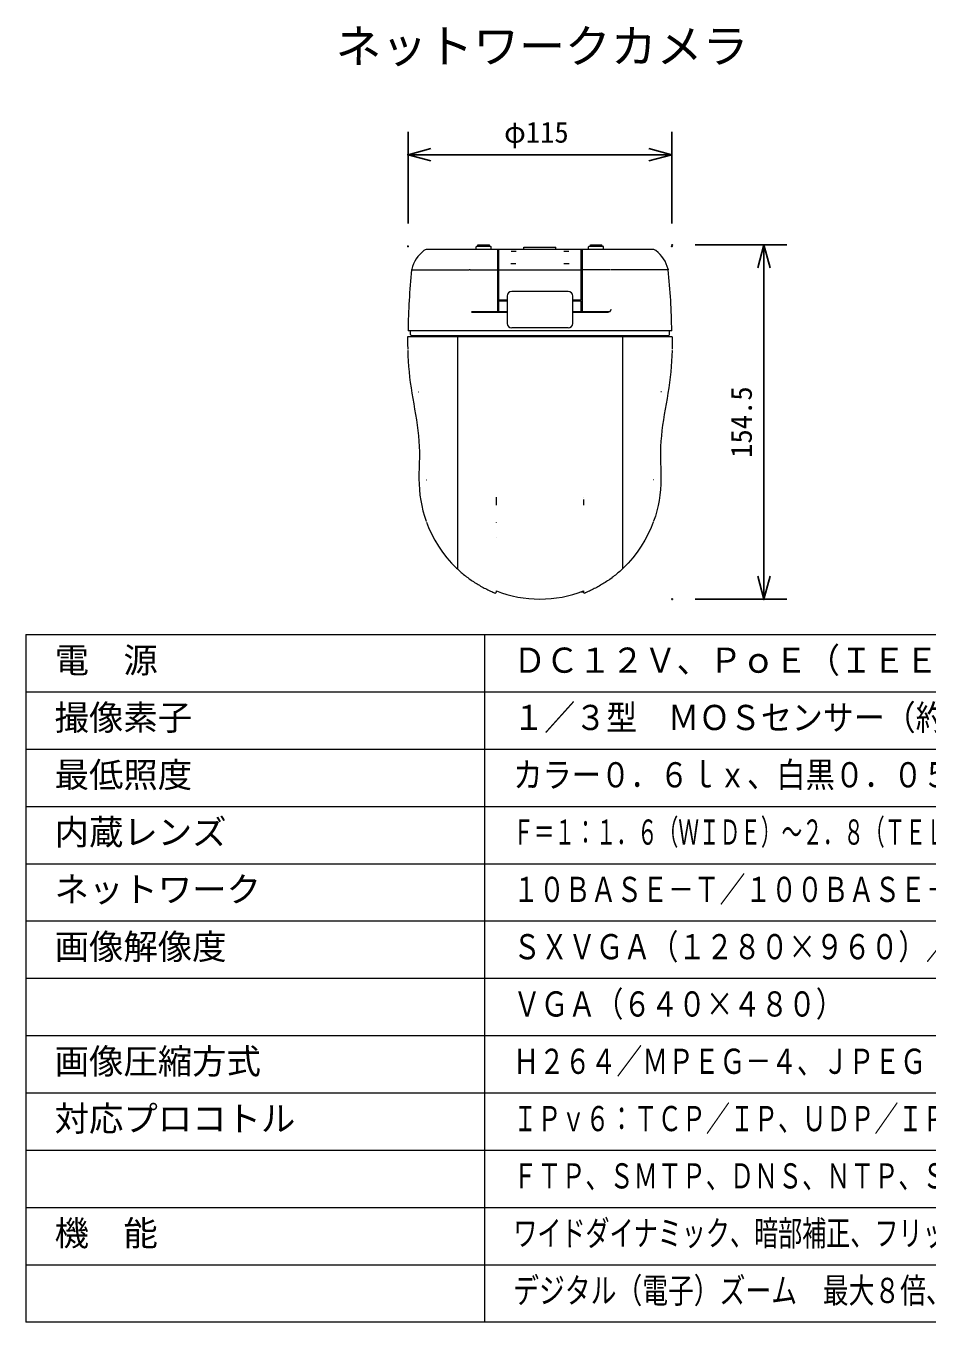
# Model space of a CAD drawing. Units: millimetres, scale not verified. Extents: x -62 to 63, y -56 to 57.
# Drawn here: x -62.5 to 16.1, y -56.4 to 56.7 of the extents above; entities that cross this region are included whole.
import ezdxf
from ezdxf.enums import TextEntityAlignment as Align

# ---------------------------------------------------------------- set-up
doc = ezdxf.new("R2010")
doc.units = ezdxf.units.MM
doc.header["$LTSCALE"] = 0.125
doc.header["$PDMODE"] = 32
doc.header["$PDSIZE"] = 0.0625
for name, color, linetype, lineweight in [('0-0_0', 7, 'Continuous', 25), ('0-1_WAKU', 1, 'Continuous', 18), ('0-5_GAIKEI', 7, 'Continuous', 18), ('0-6_SUNPO', 7, 'Continuous', 25)]:
    doc.layers.add(name, color=color, linetype=linetype, lineweight=lineweight)
doc.layers.add('0-2_MOJI1', color=7, linetype='Continuous')
doc.layers.add('0-4_Defpoints', color=7, linetype='Continuous')
doc.styles.add('ＭＳ ゴシック', font='')
doc.styles.get('ＭＳ ゴシック').set_extended_font_data('MS Gothic')

# ---------------------------------------------------------------- blocks, each defined once
blk = doc.blocks.new('_OPEN30')
at = {"layer": '0-0_0'}
blk.add_line((0, 0), (-1, 0), dxfattribs=at)
blk.add_lwpolyline([(-1, 0.26795), (0, 0), (-1, -0.26795)], dxfattribs=at)
blk = doc.blocks.new('D4')
at = {"layer": '0-4_Defpoints'}
for p in [(-13.1598, 29.355), (-13.1598, -1.545), (-5.1598, -1.545)]:
    blk.add_point(p, dxfattribs=at)
at = {"layer": '0-6_SUNPO'}
for p, q in [((-11.1598, 29.355), (-3.1598, 29.355)), ((-5.1598, 27.355), (-5.1598, 0.455)), ((-11.1598, -1.545), (-3.1598, -1.545))]:
    blk.add_line(p, q, dxfattribs=at)
at = {"layer": '0-6_SUNPO', "xscale": 2, "yscale": 2}
for p, rotation in [((-5.1598, 29.355), 90), ((-5.1598, -1.545), 270)]:
    blk.add_blockref('_OPEN30', p, dxfattribs=dict(at, rotation=rotation))
at = {"layer": '0-6_SUNPO', "style": 'ＭＳ ゴシック'}
blk.add_text('154.5', height=1.833, rotation=90, dxfattribs=at).set_placement((-5.6598, 10.78), align=Align.BOTTOM_LEFT)
blk = doc.blocks.new('D3')
at = {"layer": '0-4_Defpoints'}
for p in [(-36.1924, 37.2319), (-36.1924, 29.2319), (-13.1924, 29.2319)]:
    blk.add_point(p, dxfattribs=at)
at = {"layer": '0-6_SUNPO'}
for p, q in [((-36.1924, 31.2319), (-36.1924, 39.2319)), ((-13.1924, 31.2319), (-13.1924, 39.2319)), ((-15.1924, 37.2319), (-34.1924, 37.2319))]:
    blk.add_line(p, q, dxfattribs=at)
at = {"layer": '0-6_SUNPO', "xscale": 2, "yscale": 2, "rotation": 180}
blk.add_blockref('_OPEN30', (-36.1924, 37.2319), dxfattribs=at)
at = {"layer": '0-6_SUNPO', "xscale": 2, "yscale": 2}
blk.add_blockref('_OPEN30', (-13.1924, 37.2319), dxfattribs=at)
at = {"layer": '0-6_SUNPO', "style": 'ＭＳ ゴシック'}
blk.add_text('φ115', height=1.833, dxfattribs=at).set_placement((-27.8174, 37.7319), align=Align.BOTTOM_LEFT)

msp = doc.modelspace()

# ---------------------------------------------------------------- linework, layer by layer
at = {"layer": '0-1_WAKU', "color": 4}
for p, q in [((-62.4859, 3.6321), (62.5141, 3.6321)), ((-62.4859, 3.6321), (-62.4859, -56.3679)), ((-22.4859, 3.6321), (-22.4859, -56.3679)), ((62.5141, -56.3679), (-62.4859, -56.3679))]:
    msp.add_line(p, q, dxfattribs=at)
at = {"layer": '0-1_WAKU'}
for p, q in [((-62.4859, -1.3679), (62.5141, -1.3679)), ((-62.4859, -6.3679), (62.5141, -6.3679)), ((-62.4859, -11.3679), (62.5141, -11.3679)), ((-62.4859, -16.3679), (62.5141, -16.3679)), ((-62.4859, -21.3679), (62.5141, -21.3679)), ((-62.4859, -26.3679), (62.5141, -26.3679)), ((-62.4859, -31.3679), (62.5141, -31.3679)), ((-62.4859, -36.3679), (62.5141, -36.3679)), ((-62.4859, -41.3679), (62.5141, -41.3679)), ((-62.4859, -46.3679), (62.5141, -46.3679)), ((-62.4859, -51.3679), (62.5141, -51.3679))]:
    msp.add_line(p, q, dxfattribs=at)
at = {"layer": '0-5_GAIKEI'}
for p, q in [((-23.2121, 37.2234), (-23.2121, 37.4634)), ((-23.1521, 37.5234), (-21.9721, 37.5234)), ((-23.0621, 37.6234), (-22.0621, 37.6234)), ((-23.0621, 37.5234), (-23.0621, 37.6234)), ((-22.0621, 37.5234), (-22.0621, 37.6234)), ((-21.9121, 37.2234), (-21.9121, 37.4634)), ((-19.0621, 37.2234), (-19.0621, 37.4234)), ((-19.062, 37.4234), (-16.2622, 37.4234)), ((-16.2621, 37.2234), (-16.2621, 37.4234)), ((-13.4121, 37.2234), (-13.4121, 37.4634)), ((-13.3521, 37.5234), (-12.1721, 37.5234)), ((-13.2621, 37.6234), (-12.2621, 37.6234)), ((-13.2621, 37.5234), (-13.2621, 37.6234)), ((-12.2621, 37.5234), (-12.2621, 37.6234)), ((-12.1121, 37.2234), (-12.1121, 37.4634)), ((-21.2621, 37.2234), (-27.5305, 37.2234)), ((-7.7937, 37.2234), (-21.2582, 37.2234)), ((-28.8429, 35.5131), (-28.8533, 35.4548)), ((-6.4813, 35.5131), (-6.4709, 35.4548)), ((-6.1221, 29.6034), (-29.2021, 29.6034)), ((-29.2021, 29.6034), (-29.1959, 28.9812)), ((-6.1621, 30.1234), (-29.1621, 30.1234)), ((-28.9621, 29.8234), (-28.9621, 30.1234)), ((-28.8557, 29.7234), (-6.4639, 29.7234)), ((-28.5221, 29.7234), (-28.5221, 29.6034)), ((-17.6621, 29.7234), (-17.6621, 29.6034)), ((-6.8021, 29.7234), (-6.8021, 29.6034)), ((-6.3621, 29.8234), (-6.3621, 30.1234)), ((-6.3375, 30.1034), (-6.3621, 30.1034)), ((-29.1959, 28.9812), (-29.187, 28.5194)), ((-29.1528, 28.4234), (-29.1835, 28.4234)), ((-6.1714, 28.4234), (-6.1407, 28.4234)), ((-28.2536, 24.8234), (-28.2191, 24.8234)), ((-7.78, 13.5234), (-7.7431, 13.5234)), ((-24.9222, 9.4157), (-24.8621, 9.3584)), ((-10.402, 9.4157), (-10.4619, 9.3586)), ((-11.5634, 8.4535), (-11.3657, 8.5974)), ((-21.4621, 7.4169), (-21.4621, 7.4424)), ((-21.4621, 7.3912), (-21.4621, 7.4424)), ((-21.4621, 7.3664), (-21.4621, 7.4424)), ((-13.8636, 7.3629), (-13.8621, 7.3629)), ((-13.8621, 7.4424), (-13.8621, 7.3664)), ((-13.8621, 7.4424), (-13.8621, 7.3912)), ((-12.9198, 7.634), (-13.0271, 7.5798))]:
    msp.add_line(p, q, dxfattribs=at)
at = {"layer": '0-5_GAIKEI', "color": 1}
for p, q in [((-21.3832, 37.2171), (-21.2621, 37.2171)), ((-21.3421, 31.8034), (-21.3421, 37.1395)), ((-21.2621, 37.2234), (-21.2621, 31.8034)), ((-19.7412, 37.0488), (-20.181, 37.0488)), ((-15.1431, 37.0488), (-15.583, 37.0488)), ((-14.0621, 32.8034), (-14.0621, 37.2226)), ((-13.9821, 37.2163), (-13.9821, 31.8034)), ((-28.8533, 35.4548), (-23.8285, 35.4548)), ((-23.8257, 35.4765), (-23.7483, 35.4765)), ((-23.7483, 35.4548), (-21.3421, 35.4548)), ((-21.2458, 35.4548), (-14.0621, 35.4548)), ((-20.2018, 36.0105), (-19.7583, 36.0105)), ((-15.5658, 36.0105), (-15.1224, 36.0105)), ((-14.0621, 35.5032), (-13.9821, 35.5032)), ((-14.0621, 35.4507), (-13.9821, 35.4507)), ((-11.5558, 35.4548), (-13.9821, 35.4548)), ((-6.4709, 35.4548), (-11.4956, 35.4548)), ((-20.5221, 32.8034), (-21.2621, 32.8034)), ((-20.5221, 33.1634), (-20.5221, 30.7834)), ((-15.2021, 33.5634), (-20.1221, 33.5634)), ((-14.8021, 30.7834), (-14.8021, 33.1634)), ((-14.0621, 32.8034), (-14.8021, 32.8034)), ((-21.3421, 31.8034), (-23.6303, 31.8034)), ((-20.5221, 31.7234), (-23.6303, 31.7234)), ((-20.5221, 32.7234), (-21.2621, 32.7234)), ((-20.5221, 31.8034), (-21.2621, 31.8034)), ((-14.0621, 32.7234), (-14.8021, 32.7234)), ((-14.0621, 31.8034), (-14.8021, 31.8034)), ((-11.6939, 31.7234), (-14.8021, 31.7234)), ((-14.0621, 31.8034), (-14.0621, 32.7234)), ((-11.5556, 31.8034), (-13.9821, 31.8034)), ((-24.8621, 29.6034), (-24.8621, 9.3584)), ((-15.2021, 30.3834), (-20.1221, 30.3834)), ((-10.4621, 29.6034), (-10.4621, 9.3584)), ((-7.0706, 24.8234), (-7.1051, 24.8234)), ((-27.5801, 17.1234), (-27.5433, 17.1234)), ((-7.744, 17.1234), (-7.7809, 17.1234)), ((-21.4621, 15.4191), (-21.4621, 15.6031)), ((-21.4621, 14.9273), (-21.462, 15.4189)), ((-21.4621, 14.9273), (-21.4621, 15.2053)), ((-13.8621, 15.5683), (-13.8621, 15.5641)), ((-13.8621, 15.4076), (-13.8621, 15.4064)), ((-13.8621, 15.4062), (-13.8621, 14.9256)), ((-27.5442, 13.5234), (-27.5811, 13.5234)), ((-21.4621, 13.4141), (-21.4621, 13.427)), ((-21.4621, 12.1141), (-21.4621, 12.14))]:
    msp.add_line(p, q, dxfattribs=at)
at = {"layer": '0-5_GAIKEI'}
for points in [[(-6.1221, 29.6034), (-6.1283, 28.9812), (-6.1372, 28.5194)], [(-29.1847, 28.4195), (-29.1694, 27.9547), (-29.1466, 27.4852), (-29.1158, 27.0162), (-29.0757, 26.5478), (-29.0251, 26.0805), (-28.9656, 25.6143), (-28.899, 25.149), (-28.8263, 24.6846), (-28.7481, 24.2211), (-28.6666, 23.7582), (-28.5852, 23.2953), (-28.5063, 22.8319), (-28.4313, 22.3679), (-28.3621, 21.903), (-28.3014, 21.4369), (-28.2515, 20.9695), (-28.2136, 20.5009), (-28.1883, 20.0315), (-28.1752, 19.5617), (-28.1736, 19.0916), (-28.1812, 18.6216), (-28.1948, 18.1518), (-28.2082, 17.682), (-28.2137, 17.2119), (-28.2051, 16.7419), (-28.1775, 16.2726), (-28.1287, 15.805), (-28.0592, 15.3399), (-27.9693, 14.8784), (-27.8596, 14.4213), (-27.7301, 13.9693), (-27.5811, 13.5234)], [(-6.1395, 28.4195), (-6.1548, 27.9547), (-6.1776, 27.4852), (-6.2084, 27.0162), (-6.2485, 26.5478), (-6.299, 26.0805), (-6.3586, 25.6143), (-6.4252, 25.149), (-6.4979, 24.6846), (-6.5761, 24.2211), (-6.6576, 23.7582), (-6.739, 23.2953), (-6.8179, 22.8319), (-6.8929, 22.3679), (-6.9621, 21.903), (-7.0228, 21.4369), (-7.0727, 20.9695), (-7.1106, 20.5009), (-7.1359, 20.0315), (-7.149, 19.5617), (-7.1506, 19.0916), (-7.143, 18.6216), (-7.1294, 18.1518), (-7.116, 17.682), (-7.1105, 17.2119), (-7.1191, 16.7419), (-7.1467, 16.2726), (-7.1955, 15.805), (-7.265, 15.3399), (-7.3548, 14.8784), (-7.4646, 14.4213), (-7.5941, 13.9693), (-7.7431, 13.5234)], [(-27.5447, 13.4234), (-27.3709, 12.9835), (-27.1131, 12.4171), (-26.823, 11.8664), (-26.5015, 11.3335), (-26.1494, 10.8203), (-25.7679, 10.3283), (-25.3581, 9.8595), (-24.9222, 9.4157)], [(-7.7796, 13.4234), (-7.9533, 12.9835), (-8.2111, 12.4171), (-8.5012, 11.8664), (-8.8227, 11.3335), (-9.1747, 10.8203), (-9.5563, 10.3283), (-9.966, 9.8595), (-10.402, 9.4157)], [(-24.8621, 9.3584), (-24.799, 9.2992), (-24.7095, 9.217), (-24.619, 9.1358), (-24.5276, 9.0556), (-24.4352, 8.9765)], [(-10.4621, 9.3584), (-10.5252, 9.2992), (-10.6147, 9.217), (-10.7052, 9.1358), (-10.7966, 9.0556), (-10.889, 8.9765), (-10.9823, 8.8985), (-11.0767, 8.8216), (-11.172, 8.7458), (-11.2684, 8.671), (-11.3657, 8.5974)], [(-24.4352, 8.9765), (-24.3418, 8.8985), (-24.2475, 8.8216), (-24.1522, 8.7458), (-24.0558, 8.671), (-23.9585, 8.5974)], [(-23.9585, 8.5974), (-23.8602, 8.5249), (-23.7608, 8.4535), (-23.6606, 8.3832), (-23.5594, 8.3141), (-23.4574, 8.2462), (-23.3546, 8.1795)], [(-23.3546, 8.1795), (-23.2511, 8.1139), (-23.147, 8.0496), (-23.0422, 7.9864), (-22.9369, 7.9246), (-22.8311, 7.8639)], [(-11.5634, 8.4535), (-11.6636, 8.3832), (-11.7648, 8.3141), (-11.8668, 8.2462), (-11.9696, 8.1795), (-12.0731, 8.1139), (-12.1772, 8.0496), (-12.282, 7.9864), (-12.3873, 7.9246), (-12.493, 7.8639), (-12.5992, 7.8045), (-12.7058, 7.7464), (-12.8127, 7.6896), (-12.9198, 7.634)], [(-22.8311, 7.8639), (-22.725, 7.8045), (-22.6184, 7.7464), (-22.5115, 7.6896), (-22.4044, 7.634), (-22.2971, 7.5798), (-22.1896, 7.5269)], [(-22.1896, 7.5269), (-22.0821, 7.4754), (-21.9745, 7.4251), (-21.8667, 7.3763), (-21.7587, 7.3287), (-21.6505, 7.2825), (-21.6003, 7.2616)], [(-14.1177, 7.3433), (-14.076, 7.3481), (-14.0368, 7.3523), (-14.0003, 7.3559), (-13.9667, 7.3587), (-13.9361, 7.3608), (-13.9086, 7.3622), (-13.8844, 7.3629), (-13.8636, 7.3629)], [(-13.0271, 7.5798), (-13.1345, 7.5269), (-13.2421, 7.4754), (-13.3497, 7.4251), (-13.4575, 7.3763), (-13.5655, 7.3287), (-13.6737, 7.2825), (-13.7238, 7.2616)]]:
    msp.add_lwpolyline(points, dxfattribs=at)
for centre, radius, start, end in [((-23.1521, 37.4634), 0.06, 90, 180), ((-21.9721, 37.4634), 0.06, 0, 90), ((-13.3521, 37.4634), 0.06, 90, 180), ((-12.1721, 37.4634), 0.06, 0, 90), ((-25.9366, 34.7692), 3, 127.81016, 165.64272), ((-27.5305, 36.8234), 0.4, 90, 127.81016), ((-7.7937, 36.8234), 0.4, 52.18984, 90), ((-9.3876, 34.7692), 3, 14.35728, 52.18984), ((30.8326, 29.3234), 60, 174.13464, 179.23603), ((-66.1568, 29.3234), 60, 0.76397, 5.86536), ((-28.8621, 29.8234), 0.1, 180, 270), ((-6.4621, 29.8234), 0.1, 270, 0), ((-21.5621, 7.354), 0.1, 247.51539, 360), ((-17.6621, 17.1234), 10.4, 248.5694, 270), ((-17.6621, 17.1234), 10.4, 270, 291.4306), ((-13.7621, 7.354), 0.1, 180, 292.48461)]:
    msp.add_arc(centre, radius, start, end, dxfattribs=at)
at = {"layer": '0-5_GAIKEI', "color": 1}
for centre, radius, start, end in [((-20.1221, 33.1634), 0.4, 90, 180), ((-15.2021, 33.1634), 0.4, 0, 90), ((-11.7596, 32.0234), 0.3, 312.83343, 358.5726), ((-20.1221, 30.7834), 0.4, 180, 270), ((-15.2021, 30.7834), 0.4, 270, 0)]:
    msp.add_arc(centre, radius, start, end, dxfattribs=at)

# ---------------------------------------------------------------- block references
at = {"layer": '0-6_SUNPO'}
for name in ['D3', 'D4']:
    msp.add_blockref(name, (7.0303, 8.2684), dxfattribs=at)

# ---------------------------------------------------------------- texts
at = {"layer": '0-2_MOJI1', "style": 'ＭＳ ゴシック'}
for s, height, p in [('ネットワークカメラ', 2.933, (-35.4859, 52.6321)), ('電\u3000源', 2.199, (-59.9859, -0.3679)), ('撮像素子', 2.199, (-59.9859, -5.3679)), ('最低照度', 2.199, (-59.9859, -10.3679)), ('内蔵レンズ', 2.199, (-59.9859, -15.3679)), ('ネットワーク', 2.199, (-59.9859, -20.3679)), ('画像解像度', 2.199, (-59.9859, -25.3679)), ('画像圧縮方式', 2.199, (-59.9859, -35.3679)), ('対応プロコトル', 2.199, (-59.9859, -40.3679)), ('機\u3000能', 2.199, (-59.9859, -50.3679))]:
    msp.add_text(s, height=height, dxfattribs=at).set_placement(p, align=Align.BOTTOM_LEFT)
for s, width, p in [('ＤＣ１２Ｖ、ＰｏＥ（ＩＥＥＥ８０２．３ａｆ準拠）', 0.95, (-19.9859, -0.3679)), ('１／３型\u3000ＭＯＳセンサー（約１３０万画素）', 0.9, (-19.9859, -5.3679)), ('カラー０．６ｌｘ、白黒０．０５ｌｘ', 0.85, (-19.9859, -10.3679)), ('Ｆ＝１：１．６（ＷＩＤＥ）～２．８（ＴＥＬＥ）ｆ＝４．７ｍｍ～８４．６ｍｍ', 0.6, (-19.9859, -15.3679)), ('１０ＢＡＳＥ－Ｔ／１００ＢＡＳＥ－ＴＸ、ＲＪ４５コネクター', 0.75, (-19.9859, -20.3679)), ('ＳＸＶＧＡ（１２８０×９６０）／ＱＶＧＡ（３２０×２４０）', 0.8, (-19.9859, -25.3679)), ('ＶＧＡ（６４０×４８０）', 0.8, (-19.9859, -30.3679)), ('Ｈ２６４／ＭＰＥＧ－４、ＪＰＥＧ', 0.75, (-19.9859, -35.3679)), ('ＩＰｖ６：ＴＣＰ／ＩＰ、ＵＤＰ／ＩＰ、ＨＴＴＰ、ＨＴＴＰＳ、ＲＴＰ、', 0.7, (-19.9859, -40.3679)), ('ＦＴＰ、ＳＭＴＰ、ＤＮＳ、ＮＴＰ、ＳＮＭＰ、ＤＨＣＰｖ６', 0.7, (-19.9859, -45.3679)), ('ワイドダイナミック、暗部補正、フリッカレス、カラー／白黒切換、', 0.7, (-19.9859, -50.3679)), ('デジタル（電子）ズーム\u3000最大８倍、ＶＭＤ(４箇所)', 0.75, (-19.9859, -55.3679))]:
    msp.add_text(s, height=2.199, dxfattribs=dict(at, width=width)).set_placement(p, align=Align.BOTTOM_LEFT)

doc.saveas('drawing.dxf')
